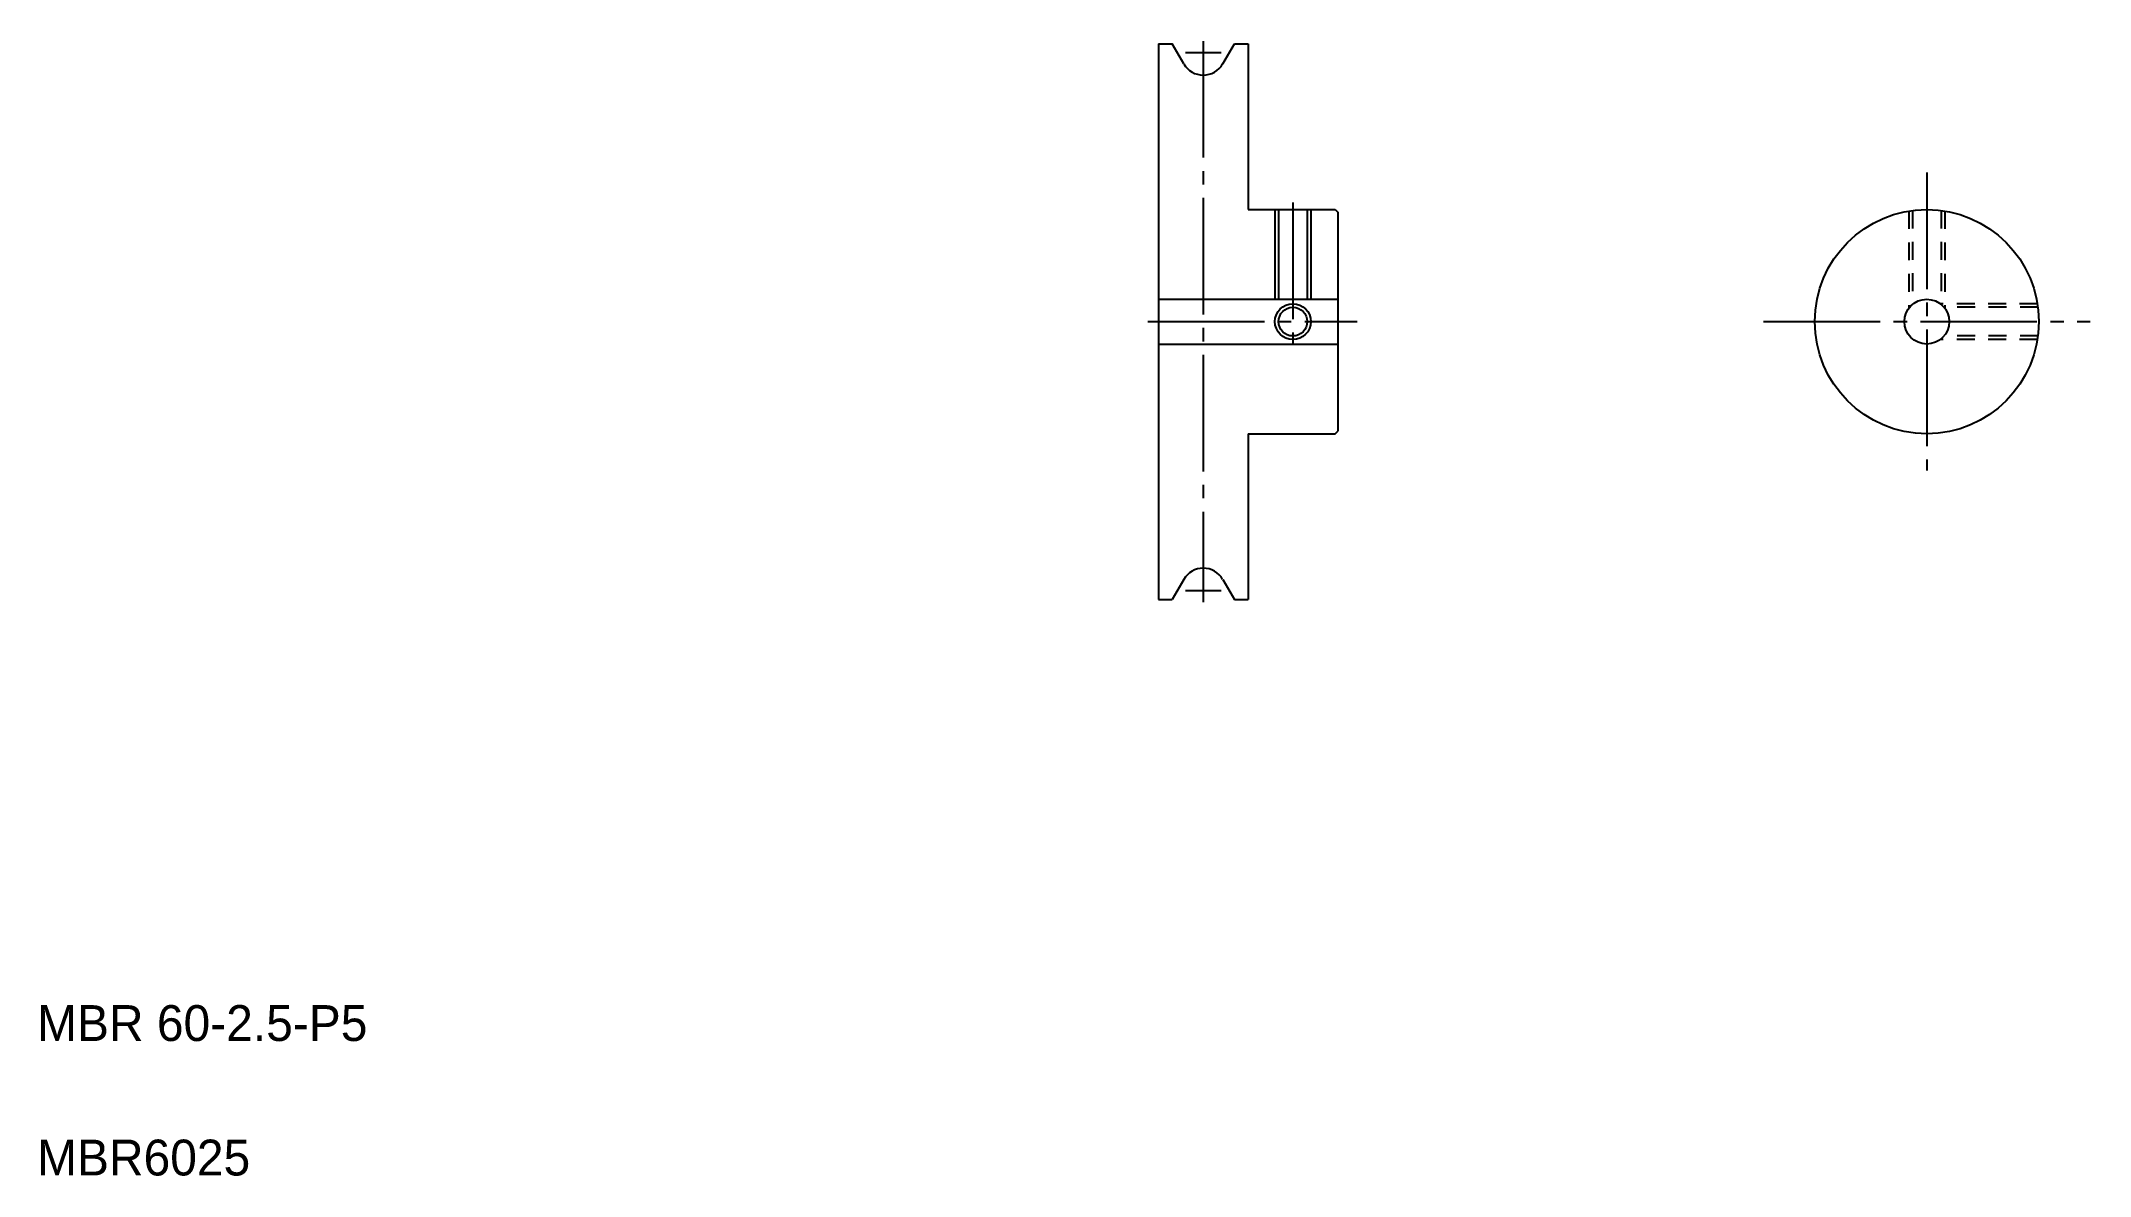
# Model space of a CAD drawing. Extents: x 10 to 239, y 10 to 137.
import ezdxf

# ---------------------------------------------------------------- set-up
doc = ezdxf.new("R2010")
doc.units = 0
doc.linetypes.add('CENTER', pattern=[17.5, 13, -1.5, 1.5, -1.5])
doc.linetypes.add('DASHED', pattern=[3.5, 2, -1.5])
doc.layers.get('0').update_dxf_attribs({"linetype": 'CONTINUOUS'})
doc.layers.add('CENTER', color=1, linetype='CENTER')

msp = doc.modelspace()

# ---------------------------------------------------------------- linework, layer by layer
at = {"color": 7, "linetype": 'CONTINUOUS'}
for p, q in [((135.12, 136.23), (135.12, 74.23)), ((135.12, 136.23), (136.66, 136.23)), ((137.96, 133.98), (136.66, 136.23)), ((142.29, 133.98), (143.59, 136.23)), ((143.59, 136.23), (145.12, 136.23)), ((145.12, 136.23), (145.12, 117.73)), ((145.12, 131.61), (145.12, 131.61)), ((145.12, 126.98), (145.13, 126.98)), ((145.12, 117.73), (154.82, 117.73)), ((148.52, 117.73), (148.52, 107.73)), ((151.72, 117.73), (151.72, 107.73)), ((154.82, 117.73), (155.12, 117.43)), ((155.12, 117.43), (155.12, 93.03)), ((135.12, 107.73), (155.12, 107.73)), ((135.12, 102.73), (155.12, 102.73)), ((145.12, 92.73), (154.82, 92.73)), ((145.12, 92.73), (145.12, 74.23)), ((154.82, 92.73), (155.12, 93.03)), ((137.96, 76.48), (136.66, 74.23)), ((142.29, 76.48), (143.59, 74.23)), ((135.12, 74.23), (136.66, 74.23)), ((143.59, 74.23), (145.12, 74.23))]:
    msp.add_line(p, q, dxfattribs=at)
at = {"color": 3, "linetype": 'CONTINUOUS'}
for p, q in [((148.12, 117.73), (148.12, 107.73)), ((152.12, 117.73), (152.12, 107.73))]:
    msp.add_line(p, q, dxfattribs=at)
at = {"color": 3, "linetype": 'DASHED'}
for p, q in [((218.85, 117.57), (218.85, 106.73)), ((219.25, 117.63), (219.25, 107.15)), ((222.45, 117.63), (222.45, 107.15)), ((222.85, 117.57), (222.85, 106.73)), ((233.19, 107.23), (222.35, 107.23)), ((233.25, 106.83), (222.77, 106.83)), ((233.19, 103.23), (222.35, 103.23)), ((233.25, 103.63), (222.77, 103.63))]:
    msp.add_line(p, q, dxfattribs=at)
at = {"color": 7, "linetype": 'CONTINUOUS'}
for centre, radius in [((220.85, 105.23), 12.5), ((220.85, 105.23), 2.5), ((150.12, 105.23), 1.6)]:
    msp.add_circle(centre, radius, dxfattribs=at)
at = {"color": 3, "linetype": 'CONTINUOUS'}
msp.add_circle((150.12, 105.23), 2, dxfattribs=at)
at = {"color": 7, "linetype": 'CONTINUOUS'}
for centre, start, end in [((140.12, 135.23), 210, 330), ((140.12, 75.23), 30, 150)]:
    msp.add_arc(centre, 2.5, start, end, dxfattribs=at)
at = {"layer": 'CENTER', "color": 1, "linetype": 'CENTER'}
for p, q in [((138.13, 135.23), (142.12, 135.23)), ((140.12, 136.53), (140.12, 73.93)), ((220.85, 121.85), (220.85, 88.61)), ((150.12, 118.51), (150.12, 102.73)), ((133.94, 105.23), (157.3, 105.23)), ((202.64, 105.23), (239.06, 105.23)), ((138.13, 75.23), (142.12, 75.23))]:
    msp.add_line(p, q, dxfattribs=at)

# ---------------------------------------------------------------- texts
at = {"color": 7, "linetype": 'CONTINUOUS'}
for s, p in [('MBR 60-2.5-P5', (10, 25)), ('MBR6025', (10, 10))]:
    msp.add_text(s, height=4, dxfattribs=at).set_placement(p)

doc.saveas('drawing.dxf')
